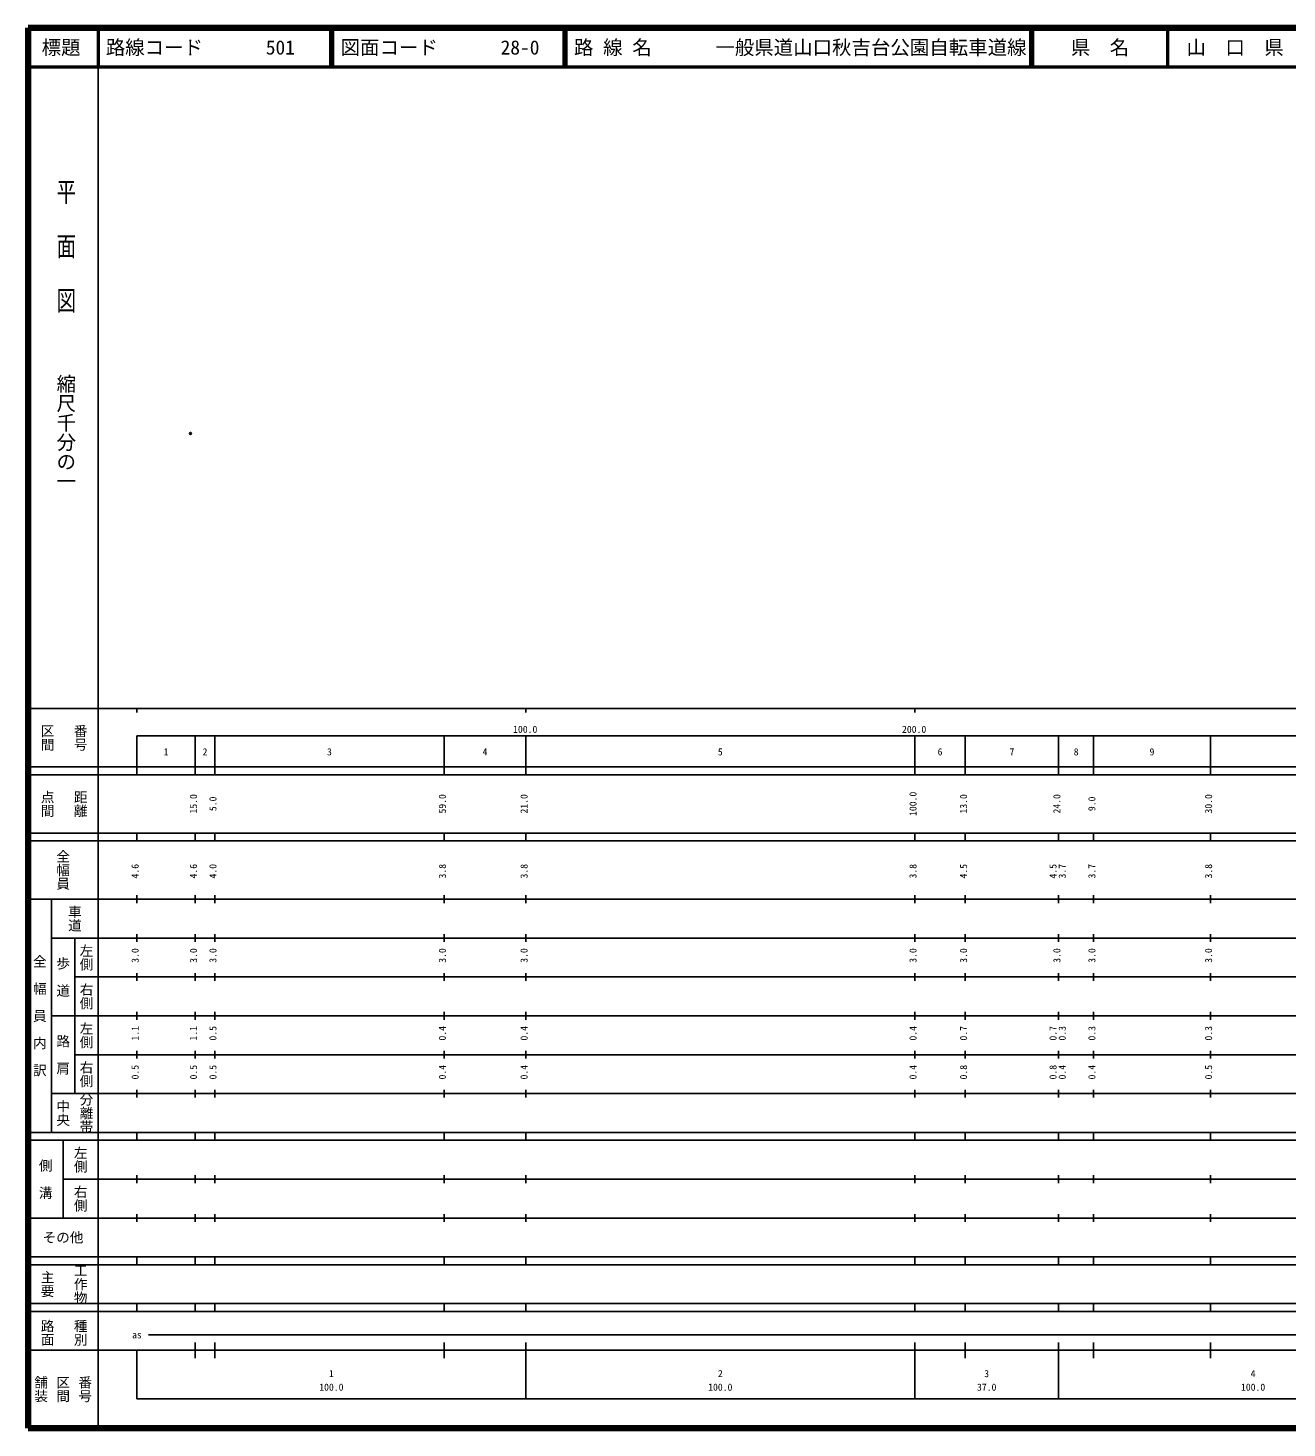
# Model space of a CAD drawing. Units: millimetres on the paper. Extents: x 40 to 680, y 20 to 380.
# Drawn here: x 40 to 363.7, y 20 to 380 of the extents above; entities that cross this region are included whole.
import ezdxf
from ezdxf.enums import TextEntityAlignment as Align

# ---------------------------------------------------------------- set-up
doc = ezdxf.new("R2010")
doc.units = ezdxf.units.MM
doc.header["$PDMODE"] = 32
doc.header["$PDSIZE"] = 0.5
doc.layers.add('M-OTRS', color=6, linetype='Continuous')
doc.layers.add('M-TTL-TXT', color=7, linetype='Continuous')
for name, color, linetype, lineweight in [('M-TTL', 2, 'Continuous', 140), ('M-TTL-BAND', 7, 'Continuous', 25), ('M-TTL-LINE', 7, 'Continuous', 50)]:
    doc.layers.add(name, color=color, linetype=linetype, lineweight=lineweight)
doc.styles.add('@ＭＳ ゴシック', font='')
doc.styles.add('ＭＳ ゴシック', font='')
doc.styles.get('@ＭＳ ゴシック').set_extended_font_data('@MS Gothic')
doc.styles.get('ＭＳ ゴシック').set_extended_font_data('MS Gothic')

msp = doc.modelspace()

# ---------------------------------------------------------------- linework, layer by layer
at = {"layer": 'M-OTRS'}
msp.add_point((81.766, 275.759), dxfattribs=at)
at = {"layer": 'M-TTL'}
for p, q in [((40, 380), (40, 20)), ((680, 380), (40, 380)), ((40, 20), (680, 20))]:
    msp.add_line(p, q, dxfattribs=at)
at = {"layer": 'M-TTL-BAND'}
for p, q in [((58, 370), (58, 20)), ((40, 205), (579, 205)), ((68, 205), (68, 204)), ((168, 205), (168, 204)), ((268, 205), (268, 204)), ((68, 198), (579, 198)), ((68, 198), (68, 188)), ((83, 188), (83, 198)), ((88, 188), (88, 198)), ((147, 188), (147, 198)), ((168, 188), (168, 198)), ((268, 188), (268, 198)), ((281, 188), (281, 198)), ((305, 188), (305, 198)), ((314, 188), (314, 198)), ((344, 188), (344, 198)), ((40, 190), (579, 190)), ((40, 188), (579, 188)), ((40, 173), (579, 173)), ((68, 171), (68, 173)), ((83, 171), (83, 173)), ((88, 171), (88, 173)), ((147, 171), (147, 173)), ((168, 171), (168, 173)), ((268, 171), (268, 173)), ((281, 171), (281, 173)), ((305, 171), (305, 173)), ((314, 171), (314, 173)), ((344, 171), (344, 173)), ((40, 171), (579, 171)), ((40, 156), (579, 156)), ((46, 96), (46, 156)), ((68, 155), (68, 157)), ((83, 155), (83, 157)), ((88, 155), (88, 157)), ((147, 155), (147, 157)), ((168, 155), (168, 157)), ((268, 155), (268, 157)), ((281, 155), (281, 157)), ((305, 155), (305, 157)), ((314, 155), (314, 157)), ((344, 155), (344, 157)), ((46, 146), (579, 146)), ((52, 146), (52, 106)), ((68, 145), (68, 147)), ((83, 145), (83, 147)), ((88, 145), (88, 147)), ((147, 145), (147, 147)), ((168, 145), (168, 147)), ((268, 145), (268, 147)), ((281, 145), (281, 147)), ((305, 145), (305, 147)), ((314, 145), (314, 147)), ((344, 145), (344, 147)), ((68, 135), (68, 137)), ((83, 135), (83, 137)), ((88, 135), (88, 137)), ((147, 135), (147, 137)), ((168, 135), (168, 137)), ((268, 135), (268, 137)), ((281, 135), (281, 137)), ((305, 135), (305, 137)), ((314, 135), (314, 137)), ((344, 135), (344, 137)), ((52, 136), (579, 136)), ((46, 126), (579, 126)), ((68, 125), (68, 127)), ((83, 125), (83, 127)), ((88, 125), (88, 127)), ((147, 125), (147, 127)), ((168, 125), (168, 127)), ((268, 125), (268, 127)), ((281, 125), (281, 127)), ((305, 125), (305, 127)), ((314, 125), (314, 127)), ((344, 125), (344, 127)), ((52, 116), (579, 116)), ((68, 115), (68, 117)), ((83, 115), (83, 117)), ((88, 115), (88, 117)), ((147, 115), (147, 117)), ((168, 115), (168, 117)), ((268, 115), (268, 117)), ((281, 115), (281, 117)), ((305, 115), (305, 117)), ((314, 115), (314, 117)), ((344, 115), (344, 117)), ((46, 106), (579, 106)), ((68, 105), (68, 107)), ((83, 105), (83, 107)), ((88, 105), (88, 107)), ((147, 105), (147, 107)), ((168, 105), (168, 107)), ((268, 105), (268, 107)), ((281, 105), (281, 107)), ((305, 105), (305, 107)), ((314, 105), (314, 107)), ((344, 105), (344, 107)), ((40, 96), (579, 96)), ((40, 94), (579, 94)), ((49, 94), (49, 74)), ((68, 94), (68, 96)), ((83, 94), (83, 96)), ((88, 94), (88, 96)), ((147, 94), (147, 96)), ((168, 94), (168, 96)), ((268, 94), (268, 96)), ((281, 94), (281, 96)), ((305, 94), (305, 96)), ((314, 94), (314, 96)), ((344, 94), (344, 96)), ((49, 84), (579, 84)), ((68, 83), (68, 85)), ((83, 83), (83, 85)), ((88, 83), (88, 85)), ((147, 83), (147, 85)), ((168, 83), (168, 85)), ((268, 83), (268, 85)), ((281, 83), (281, 85)), ((305, 83), (305, 85)), ((314, 83), (314, 85)), ((344, 83), (344, 85)), ((40, 74), (579, 74)), ((68, 73), (68, 75)), ((83, 73), (83, 75)), ((88, 73), (88, 75)), ((147, 73), (147, 75)), ((168, 73), (168, 75)), ((268, 73), (268, 75)), ((281, 73), (281, 75)), ((305, 73), (305, 75)), ((314, 73), (314, 75)), ((344, 73), (344, 75)), ((40, 64), (579, 64)), ((40, 62), (579, 62)), ((68, 62), (68, 64)), ((83, 62), (83, 64)), ((88, 62), (88, 64)), ((147, 62), (147, 64)), ((168, 62), (168, 64)), ((268, 62), (268, 64)), ((281, 62), (281, 64)), ((305, 62), (305, 64)), ((314, 62), (314, 64)), ((344, 62), (344, 64)), ((40, 52), (579, 52)), ((68, 50), (68, 52)), ((83, 50), (83, 52)), ((88, 50), (88, 52)), ((147, 50), (147, 52)), ((168, 50), (168, 52)), ((268, 50), (268, 52)), ((281, 50), (281, 52)), ((305, 50), (305, 52)), ((314, 50), (314, 52)), ((344, 50), (344, 52)), ((40, 50), (579, 50)), ((71, 44), (511, 44)), ((40, 40), (579, 40)), ((68, 40), (68, 27.5)), ((83, 38), (83, 42)), ((88, 38), (88, 42)), ((147, 38), (147, 42)), ((168, 27.5), (168, 42)), ((268, 27.5), (268, 42)), ((281, 38), (281, 42)), ((305, 27.5), (305, 42)), ((314, 38), (314, 42)), ((344, 38), (344, 42)), ((68, 27.5), (579, 27.5))]:
    msp.add_line(p, q, dxfattribs=at)
at = {"layer": 'M-TTL-LINE'}
for p, q in [((58, 380), (58, 370)), ((117.75, 380), (117.75, 370)), ((118.25, 380), (118.25, 370)), ((177.75, 380), (177.75, 370)), ((178.25, 380), (178.25, 370)), ((297.75, 380), (297.75, 370)), ((298.25, 380), (298.25, 370)), ((333, 380), (333, 370)), ((40, 370), (680, 370))]:
    msp.add_line(p, q, dxfattribs=at)

# ---------------------------------------------------------------- texts
at = {"layer": 'M-TTL-BAND', "style": '@ＭＳ ゴシック', "width": 1.4}
msp.add_text('平  面  図', height=3.666, rotation=270, dxfattribs=at).set_placement((49.777, 306.475), align=Align.MIDDLE_RIGHT)
at = {"layer": 'M-TTL-BAND', "style": '@ＭＳ ゴシック'}
msp.add_text('縮尺千分の一', height=3.666, rotation=270, dxfattribs=at).set_placement((49.777, 261.03), align=Align.MIDDLE_RIGHT)
for s, p in [('区間', (45, 197.5)), ('番号', (53.5, 197.5)), ('点間', (45, 180.5)), ('距離', (53.5, 180.5)), ('全幅員', (49, 163.5)), ('車道', (52, 151)), ('左側', (55, 141)), ('全\u3000幅\u3000員\u3000内\u3000訳', (43, 126)), ('歩\u3000道', (49, 136)), ('右側', (55, 131)), ('左側', (55, 121)), ('路\u3000肩', (49, 116)), ('右側', (55, 111)), ('分離帯', (55, 101)), ('中央', (49, 101)), ('左側', (53.5, 89)), ('側\u3000溝', (44.5, 84)), ('右側', (53.5, 79)), ('工作物', (53.5, 57)), ('主要', (45, 57)), ('路面', (45, 44.5)), ('種別', (53.5, 44.5)), ('舗装', (43.333, 30)), ('区間', (49, 30)), ('番号', (54.667, 30))]:
    msp.add_text(s, height=2.566, rotation=270, dxfattribs=at).set_placement(p, align=Align.MIDDLE_CENTER)
at = {"layer": 'M-TTL-BAND', "style": 'ＭＳ ゴシック'}
for s, p in [('100.0', (167.844, 198.195)), ('200.0', (267.844, 198.195)), ('1', (75.5, 192.405)), ('2', (85.5, 192.405)), ('3', (117.5, 192.405)), ('4', (157.5, 192.405)), ('5', (218, 192.405)), ('6', (274.5, 192.405)), ('7', (293, 192.405)), ('8', (309.5, 192.405)), ('9', (329, 192.405)), ('as', (68, 42.5)), ('1', (118, 32.523)), ('2', (218, 32.523)), ('3', (286.5, 32.523)), ('4', (355, 32.523)), ('100.0', (118, 29.033)), ('100.0', (218, 29.033)), ('37.0', (286.5, 29.033)), ('100.0', (355, 29.033))]:
    msp.add_text(s, height=1.833, dxfattribs=at).set_placement(p, align=Align.BOTTOM_CENTER)
for s, p in [('15.0', (84, 180.5)), ('5.0', (89, 180.5)), ('59.0', (148, 180.5)), ('21.0', (169, 180.5)), ('100.0', (269, 180.5)), ('13.0', (282, 180.5)), ('24.0', (306, 180.5)), ('9.0', (315, 180.5)), ('30.0', (345, 180.5)), ('4.6', (69, 163.174)), ('4.6', (84, 163.174)), ('4.0', (89, 163.174)), ('3.8', (148, 163.174)), ('3.8', (169, 163.174)), ('3.8', (269, 163.174)), ('4.5', (282, 163.174)), ('4.5', (305, 163.174)), ('3.7', (307.37, 163.174)), ('3.7', (315, 163.174)), ('3.8', (345, 163.174)), ('3.0', (69, 141.5)), ('3.0', (84, 141.5)), ('3.0', (89, 141.5)), ('3.0', (148, 141.5)), ('3.0', (169, 141.5)), ('3.0', (269, 141.5)), ('3.0', (282, 141.5)), ('3.0', (306, 141.5)), ('3.0', (315, 141.5)), ('3.0', (345, 141.5)), ('1.1', (69, 121.5)), ('1.1', (84, 121.5)), ('0.5', (89, 121.5)), ('0.4', (148, 121.5)), ('0.4', (169, 121.5)), ('0.4', (269, 121.5)), ('0.7', (282, 121.5)), ('0.7', (305, 121.5)), ('0.3', (307.37, 121.5)), ('0.3', (315, 121.5)), ('0.3', (345, 121.5)), ('0.5', (69, 111.5)), ('0.5', (84, 111.5)), ('0.5', (89, 111.5)), ('0.4', (148, 111.5)), ('0.4', (169, 111.5)), ('0.4', (269, 111.5)), ('0.8', (282, 111.5)), ('0.8', (305, 111.5)), ('0.4', (307.37, 111.5)), ('0.4', (315, 111.5)), ('0.5', (345, 111.5))]:
    msp.add_text(s, height=1.833, rotation=90, dxfattribs=at).set_placement(p, align=Align.BOTTOM_CENTER)
msp.add_text('その他', height=2.566, dxfattribs=at).set_placement((49, 69), align=Align.MIDDLE_CENTER)
at = {"layer": 'M-TTL-TXT', "style": 'ＭＳ ゴシック'}
for s, p in [('標題', (48.5, 375)), ('県\u3000名', (315.625, 375)), ('山\u3000口\u3000県', (350.375, 375))]:
    msp.add_text(s, height=3.666, dxfattribs=at).set_placement(p, align=Align.MIDDLE_CENTER)
for s, p in [('路線コード', (60, 375)), ('501', (101.142, 375)), ('図面コード', (120.38, 375)), ('28-0', (161.521, 375)), ('路 線 名', (180.38, 375)), ('一般県道山口秋吉台公園自転車道線', (216.734, 375))]:
    msp.add_text(s, height=3.666, dxfattribs=at).set_placement(p, align=Align.MIDDLE_LEFT)

doc.saveas('drawing.dxf')
